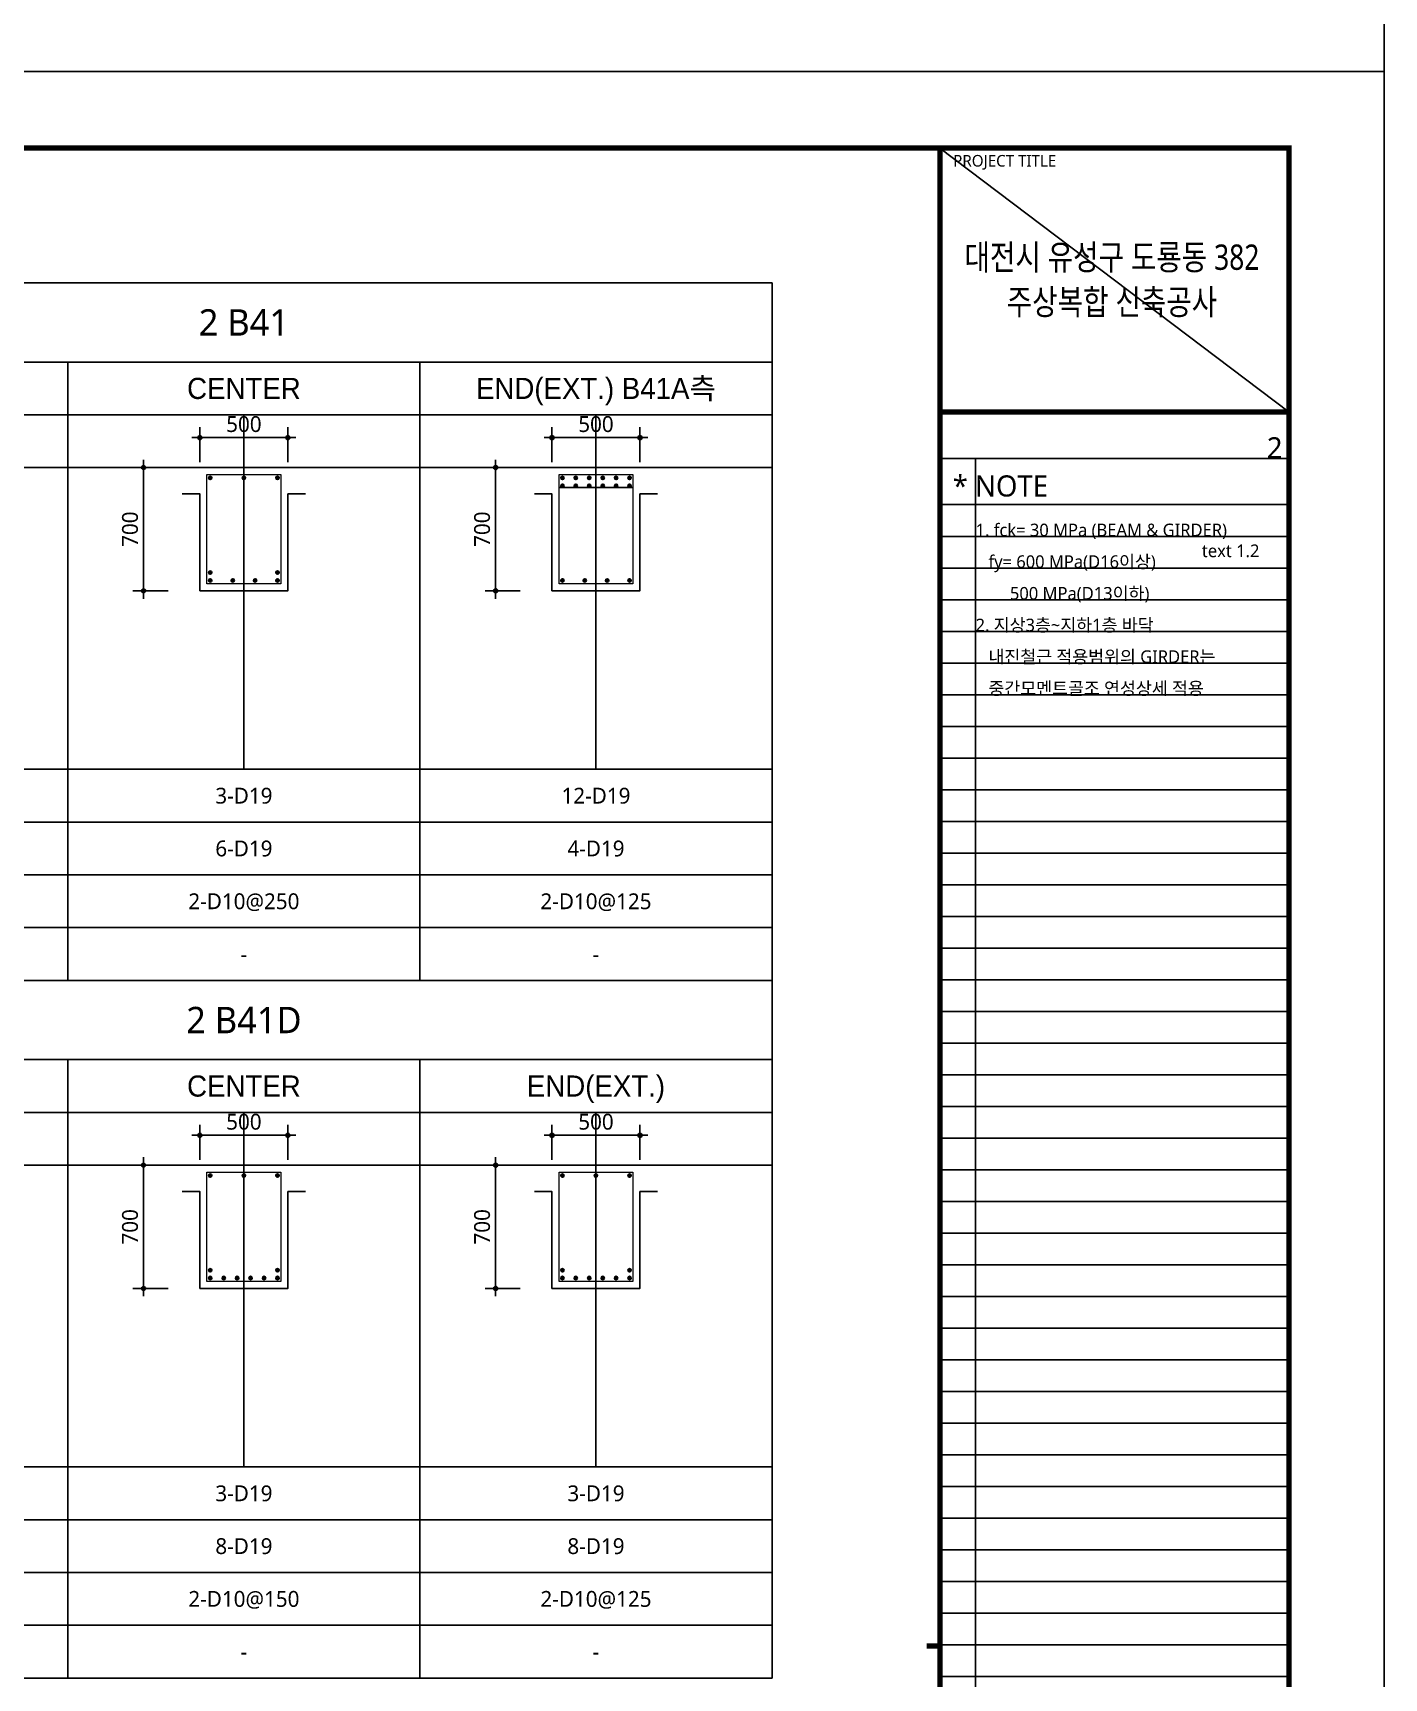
# Model space of a CAD drawing. Header units: millimetres. Extents: x 0 to 252030, y -124740 to 196020.
# Drawn here: x 67954 to 75630, y 133430 to 142780 of the extents above; entities that cross this region are included whole.
import ezdxf
from ezdxf.enums import TextEntityAlignment as Align

# ---------------------------------------------------------------- set-up
doc = ezdxf.new("R2010")
doc.units = ezdxf.units.MM
doc.header["$LTSCALE"] = 30
doc.layers.get('DEFPOINTS').update_dxf_attribs({"color": 142})
for name, color, linetype in [('0-SEC1', 3, 'Continuous'), ('CON', 2, 'Continuous'), ('DIM', 7, 'Continuous'), ('ETC', 7, 'Continuous'), ('S-철근', 3, 'Continuous'), ('SHEET', 7, 'Continuous'), ('TEX', 3, 'Continuous'), ('TXT', 3, 'Continuous'), ('XR-FORM_(도룡동)$0$AA-SHEET', 9, 'Continuous'), ('XR-FORM_(도룡동)$0$Sheet', 7, 'Continuous'), ('XR-FORM_(도룡동)$0$Sheet-text', 3, 'Continuous')]:
    doc.layers.add(name, color=color, linetype=linetype)
doc.layers.add('Stirrup', color=1, linetype='Continuous', lineweight=0)
doc.styles.get("Standard").update_dxf_attribs({"font": 'malgun.ttf'})
doc.styles.add('XR-FORM_(도룡동)$3$맑은고딕', font='malgun.ttf')
doc.styles.add('돋움', font='Dotum.ttf')
doc.styles.add('맑은 고딕', font='malgun.ttf')
doc.dimstyles.new('30NDIM', dxfattribs={"dimscale": 50, "dimtxt": 3, "dimasz": 1.5, "dimexe": 2, "dimexo": 6, "dimgap": 1, "dimtad": 1, "dimdec": 0, "dimrnd": 0.25, "dimzin": 0, "dimdsep": 46, "dimtxsty": 'Standard', "dimblk": 'Z_DOT', "dimcen": 5, "dimclrd": 256, "dimclre": 256, "dimclrt": 3, "dimadec": 0, "dimazin": 0, "dimtm": 1e-09, "dimtfac": 1, "dimtdec": 0, "dimtix": 1, "dimtmove": 2, "dimatfit": 1, "dimldrblk": 'Z_DOT', "dimfxl": 1, "dimtolj": 1, "dimtzin": 0, "dimarcsym": 0})

# ---------------------------------------------------------------- blocks, each defined once
blk = doc.blocks.new('XR-FORM_(도룡동)$0$S')
at = {"layer": 'DEFPOINTS'}
for p, q in [((75750, 52950), (82250, 52950)), ((75640, 52073), (82226, 52073)), ((76315, 52073), (76315, 20700)), ((82250, 51196), (75640, 51196)), ((82250, 50596), (75640, 50596)), ((82250, 49996), (75640, 49996)), ((82250, 49396), (75640, 49396)), ((82250, 48796), (75640, 48796)), ((82250, 48196), (75640, 48196)), ((82250, 47596), (75640, 47596)), ((82250, 46996), (75640, 46996)), ((82250, 46396), (75640, 46396)), ((82250, 45796), (75640, 45796)), ((82250, 45196), (75640, 45196)), ((82250, 44596), (75640, 44596)), ((82250, 43996), (75640, 43996)), ((82250, 43396), (75640, 43396)), ((82250, 42796), (75640, 42796)), ((82250, 42196), (75640, 42196)), ((82250, 41596), (75640, 41596)), ((82250, 40996), (75640, 40996)), ((82250, 40396), (75640, 40396)), ((82250, 39796), (75640, 39796)), ((82250, 39196), (75640, 39196)), ((82250, 38596), (75640, 38596)), ((82250, 37996), (75640, 37996)), ((82250, 37396), (75640, 37396)), ((82250, 36796), (75640, 36796)), ((82250, 36196), (75640, 36196)), ((82250, 35596), (75640, 35596)), ((82250, 34996), (75640, 34996)), ((82250, 34396), (75640, 34396)), ((82250, 33796), (75640, 33796)), ((82250, 33196), (75640, 33196)), ((82250, 32596), (75640, 32596)), ((82250, 31996), (75640, 31996)), ((82250, 31396), (75640, 31396)), ((82250, 30796), (75640, 30796)), ((82250, 30196), (75640, 30196)), ((82250, 29596), (75640, 29596)), ((82250, 28996), (75640, 28996))]:
    blk.add_line(p, q, dxfattribs=at)
at = {"layer": 'XR-FORM_(도룡동)$0$AA-SHEET', "const_width": 99.9}
blk.add_lwpolyline([(75750, 52950), (82250, 52950)], dxfattribs=at)
at = {"layer": 'XR-FORM_(도룡동)$0$Sheet', "const_width": 100}
blk.add_lwpolyline([(1850, 57950), (82250, 57950), (82250, 1200), (1850, 1200)], close=True, dxfattribs=at)
for points in [[(75640, 57950), (75640, 1200)], [(75640, 52950), (82250, 52950)]]:
    blk.add_lwpolyline(points, dxfattribs=at)
at = {"layer": 'XR-FORM_(도룡동)$0$Sheet', "linetype": 'Continuous', "const_width": 100}
blk.add_lwpolyline([(75640, 29575), (75390, 29575)], dxfattribs=at)
at = {"layer": 'DEFPOINTS', "style": 'XR-FORM_(도룡동)$3$맑은고딕'}
blk.add_text('2', height=400, dxfattribs=at).set_placement((82126, 52273), align=Align.MIDDLE_RIGHT)
blk.add_text('text 1.2', height=240, dxfattribs=at).set_placement((80599, 50202))
at = {"layer": 'XR-FORM_(도룡동)$0$Sheet', "style": 'XR-FORM_(도룡동)$3$맑은고딕'}
blk.add_text('PROJECT TITLE', height=220, dxfattribs=at).set_placement((75890, 57600))
at = {"layer": 'XR-FORM_(도룡동)$0$Sheet-text', "style": 'XR-FORM_(도룡동)$3$맑은고딕'}
blk.add_text('* NOTE', height=400, dxfattribs=at).set_placement((75881, 51550), align=Align.MIDDLE_LEFT)
blk = doc.blocks.new('XR-FORM_(도룡동)', base_point=(101.33, -56114.51))
at = {"layer": 'DEFPOINTS'}
blk.add_line((377.95, 289.75), (411, 264.75), dxfattribs=at)
blk.add_lwpolyline([(0, 0), (420, 0), (420, 297), (0, 297)], close=True, dxfattribs=at)
at = {"xscale": 0.005, "yscale": 0.005, "zscale": 0.005}
blk.add_blockref('XR-FORM_(도룡동)$0$S', (-0.25, 0), dxfattribs=at)
at = {"layer": 'XR-FORM_(도룡동)$0$Sheet-text', "style": 'XR-FORM_(도룡동)$3$맑은고딕', "width": 0.8}
for s, p in [('대전시 유성구 도룡동 382', (394.23, 279.42)), ('주상복합 신축공사', (394.23, 275.17))]:
    blk.add_text(s, height=2.4, dxfattribs=at).set_placement(p, align=Align.MIDDLE_CENTER)
blk = doc.blocks.new('NOTE-보일람표')
at = {"layer": 'TEX', "style": '맑은 고딕'}
for s, p in [('1. fck= 30 MPa (BEAM & GIRDER)', (0, -144)), ('   fy= 600 MPa(D16이상) ', (0, -324)), ('        500 MPa(D13이하)', (0, -504)), ('2. 지상3층~지하1층 바닥', (0, -684)), ('   내진철근 적용범위의 GIRDER는', (0, -864)), ('   중간모멘트골조 연성상세 적용', (0, -1044))]:
    blk.add_text(s, height=72, dxfattribs=at).set_placement(p, align=Align.MIDDLE_LEFT)
blk = doc.blocks.new('4등분')
at = {"layer": 'DEFPOINTS'}
for p, q in [((1000, 3214.5), (1000, 1200)), ((3000, 3214.5), (3000, 1200)), ((5000, 3214.5), (5000, 1200)), ((0, 2914.5), (6000, 2914.5))]:
    blk.add_line(p, q, dxfattribs=at)
at = {"layer": 'SHEET'}
blk.add_line((0, 3514.5), (6000, 3514.5), dxfattribs=at)
at = {"layer": 'SHEET', "color": 6}
for p, q in [((2000, 3514.5), (2000, 0)), ((4000, 3514.5), (4000, 0)), ((0, 3214.5), (6000, 3214.5)), ((0, 1200), (6000, 1200)), ((0, 900), (6000, 900)), ((0, 600), (6000, 600)), ((0, 300), (6000, 300))]:
    blk.add_line(p, q, dxfattribs=at)
at = {"layer": 'SHEET'}
blk.add_lwpolyline([(6000, 3964.5), (0, 3964.5), (0, 0), (6000, 0)], close=True, dxfattribs=at)
blk = doc.blocks.new('Z_DOT')
at = {"layer": 'DIM', "color": 0}
for p, q in [((-1, 0), (1, 0)), ((0, -1), (0, 1))]:
    blk.add_line(p, q, dxfattribs=at)
for radius in [0.25, 0.125]:
    blk.add_circle((0, 0), radius, dxfattribs=at)
blk = doc.blocks.new('*D296')
at = {"layer": 'DEFPOINTS', "color": 0, "transparency": 16777216}
for p in [(69403, 140479.7), (68903, 140159.5), (69403, 140159.5)]:
    blk.add_point(p, dxfattribs=at)
at = {"layer": 'DIM', "lineweight": -2, "transparency": 16777216}
for p, q in [((68903, 140339.5), (68903, 140539.7)), ((69403, 140339.5), (69403, 140539.7)), ((68948, 140479.7), (69358, 140479.7))]:
    blk.add_line(p, q, dxfattribs=at)
at = {"layer": 'DIM', "lineweight": -2, "transparency": 16777216, "xscale": 45, "yscale": 45, "zscale": 45, "rotation": 180}
blk.add_blockref('Z_DOT', (68903, 140479.7), dxfattribs=at)
at = {"layer": 'DIM', "lineweight": -2, "transparency": 16777216, "xscale": 45, "yscale": 45, "zscale": 45}
blk.add_blockref('Z_DOT', (69403, 140479.7), dxfattribs=at)
at = {"layer": 'DIM', "color": 3, "transparency": 16777216, "insert": (69153, 140556.1), "char_height": 90, "attachment_point": 5}
blk.add_mtext('\\A1;500', dxfattribs=at)
blk = doc.blocks.new('*D297')
at = {"layer": 'DEFPOINTS', "color": 0, "transparency": 16777216}
for p in [(68582.8, 140309.5), (68903, 140309.5), (68903, 139609.5)]:
    blk.add_point(p, dxfattribs=at)
at = {"layer": 'DIM', "lineweight": -2, "transparency": 16777216}
for p, q in [((68723, 140309.5), (68522.8, 140309.5)), ((68582.8, 139654.5), (68582.8, 140264.5)), ((68723, 139609.5), (68522.8, 139609.5))]:
    blk.add_line(p, q, dxfattribs=at)
at = {"layer": 'DIM', "lineweight": -2, "transparency": 16777216, "xscale": 45, "yscale": 45, "zscale": 45}
for p, rotation in [((68582.8, 140309.5), 90), ((68582.8, 139609.5), 270)]:
    blk.add_blockref('Z_DOT', p, dxfattribs=dict(at, rotation=rotation))
at = {"layer": 'DIM', "color": 3, "transparency": 16777216, "insert": (68506.4, 139959.5), "char_height": 90, "attachment_point": 5, "rotation": 90}
blk.add_mtext('\\A1;700', dxfattribs=at)
blk = doc.blocks.new('*D298')
at = {"layer": 'DEFPOINTS', "color": 0, "transparency": 16777216}
for p in [(71403, 140479.7), (70903, 140159.5), (71403, 140159.5)]:
    blk.add_point(p, dxfattribs=at)
at = {"layer": 'DIM', "lineweight": -2, "transparency": 16777216}
for p, q in [((70903, 140339.5), (70903, 140539.7)), ((71403, 140339.5), (71403, 140539.7)), ((70948, 140479.7), (71358, 140479.7))]:
    blk.add_line(p, q, dxfattribs=at)
at = {"layer": 'DIM', "lineweight": -2, "transparency": 16777216, "xscale": 45, "yscale": 45, "zscale": 45, "rotation": 180}
blk.add_blockref('Z_DOT', (70903, 140479.7), dxfattribs=at)
at = {"layer": 'DIM', "lineweight": -2, "transparency": 16777216, "xscale": 45, "yscale": 45, "zscale": 45}
blk.add_blockref('Z_DOT', (71403, 140479.7), dxfattribs=at)
at = {"layer": 'DIM', "color": 3, "transparency": 16777216, "insert": (71153, 140556.1), "char_height": 90, "attachment_point": 5}
blk.add_mtext('\\A1;500', dxfattribs=at)
blk = doc.blocks.new('*D299')
at = {"layer": 'DEFPOINTS', "color": 0, "transparency": 16777216}
for p in [(70582.8, 140309.5), (70903, 140309.5), (70903, 139609.5)]:
    blk.add_point(p, dxfattribs=at)
at = {"layer": 'DIM', "lineweight": -2, "transparency": 16777216}
for p, q in [((70723, 140309.5), (70522.8, 140309.5)), ((70582.8, 139654.5), (70582.8, 140264.5)), ((70723, 139609.5), (70522.8, 139609.5))]:
    blk.add_line(p, q, dxfattribs=at)
at = {"layer": 'DIM', "lineweight": -2, "transparency": 16777216, "xscale": 45, "yscale": 45, "zscale": 45}
for p, rotation in [((70582.8, 140309.5), 90), ((70582.8, 139609.5), 270)]:
    blk.add_blockref('Z_DOT', p, dxfattribs=dict(at, rotation=rotation))
at = {"layer": 'DIM', "color": 3, "transparency": 16777216, "insert": (70506.4, 139959.5), "char_height": 90, "attachment_point": 5, "rotation": 90}
blk.add_mtext('\\A1;700', dxfattribs=at)
blk = doc.blocks.new('*D1095')
at = {"layer": 'DEFPOINTS', "color": 0, "transparency": 16777216}
for p in [(69403, 136515.2), (68903, 136195), (69403, 136195)]:
    blk.add_point(p, dxfattribs=at)
at = {"layer": 'DIM', "lineweight": -2, "transparency": 16777216}
for p, q in [((68903, 136375), (68903, 136575.2)), ((68948, 136515.2), (69358, 136515.2)), ((69403, 136375), (69403, 136575.2))]:
    blk.add_line(p, q, dxfattribs=at)
at = {"layer": 'DIM', "lineweight": -2, "transparency": 16777216, "xscale": 45, "yscale": 45, "zscale": 45, "rotation": 180}
blk.add_blockref('Z_DOT', (68903, 136515.2), dxfattribs=at)
at = {"layer": 'DIM', "lineweight": -2, "transparency": 16777216, "xscale": 45, "yscale": 45, "zscale": 45}
blk.add_blockref('Z_DOT', (69403, 136515.2), dxfattribs=at)
at = {"layer": 'DIM', "color": 3, "transparency": 16777216, "insert": (69153, 136591.6), "char_height": 90, "attachment_point": 5}
blk.add_mtext('\\A1;500', dxfattribs=at)
blk = doc.blocks.new('*D1096')
at = {"layer": 'DEFPOINTS', "color": 0, "transparency": 16777216}
for p in [(68582.8, 136345), (68903, 136345), (68903, 135645)]:
    blk.add_point(p, dxfattribs=at)
at = {"layer": 'DIM', "lineweight": -2, "transparency": 16777216}
for p, q in [((68723, 136345), (68522.8, 136345)), ((68582.8, 135690), (68582.8, 136300)), ((68723, 135645), (68522.8, 135645))]:
    blk.add_line(p, q, dxfattribs=at)
at = {"layer": 'DIM', "lineweight": -2, "transparency": 16777216, "xscale": 45, "yscale": 45, "zscale": 45}
for p, rotation in [((68582.8, 136345), 90), ((68582.8, 135645), 270)]:
    blk.add_blockref('Z_DOT', p, dxfattribs=dict(at, rotation=rotation))
at = {"layer": 'DIM', "color": 3, "transparency": 16777216, "insert": (68506.4, 135995), "char_height": 90, "attachment_point": 5, "rotation": 90}
blk.add_mtext('\\A1;700', dxfattribs=at)
blk = doc.blocks.new('*D1097')
at = {"layer": 'DEFPOINTS', "color": 0, "transparency": 16777216}
for p in [(71403, 136515.2), (70903, 136195), (71403, 136195)]:
    blk.add_point(p, dxfattribs=at)
at = {"layer": 'DIM', "lineweight": -2, "transparency": 16777216}
for p, q in [((70903, 136375), (70903, 136575.2)), ((70948, 136515.2), (71358, 136515.2)), ((71403, 136375), (71403, 136575.2))]:
    blk.add_line(p, q, dxfattribs=at)
at = {"layer": 'DIM', "lineweight": -2, "transparency": 16777216, "xscale": 45, "yscale": 45, "zscale": 45, "rotation": 180}
blk.add_blockref('Z_DOT', (70903, 136515.2), dxfattribs=at)
at = {"layer": 'DIM', "lineweight": -2, "transparency": 16777216, "xscale": 45, "yscale": 45, "zscale": 45}
blk.add_blockref('Z_DOT', (71403, 136515.2), dxfattribs=at)
at = {"layer": 'DIM', "color": 3, "transparency": 16777216, "insert": (71153, 136591.6), "char_height": 90, "attachment_point": 5}
blk.add_mtext('\\A1;500', dxfattribs=at)
blk = doc.blocks.new('*D1098')
at = {"layer": 'DEFPOINTS', "color": 0, "transparency": 16777216}
for p in [(70582.8, 136345), (70903, 136345), (70903, 135645)]:
    blk.add_point(p, dxfattribs=at)
at = {"layer": 'DIM', "lineweight": -2, "transparency": 16777216}
for p, q in [((70723, 136345), (70522.8, 136345)), ((70582.8, 135690), (70582.8, 136300)), ((70723, 135645), (70522.8, 135645))]:
    blk.add_line(p, q, dxfattribs=at)
at = {"layer": 'DIM', "lineweight": -2, "transparency": 16777216, "xscale": 45, "yscale": 45, "zscale": 45}
for p, rotation in [((70582.8, 136345), 90), ((70582.8, 135645), 270)]:
    blk.add_blockref('Z_DOT', p, dxfattribs=dict(at, rotation=rotation))
at = {"layer": 'DIM', "color": 3, "transparency": 16777216, "insert": (70506.4, 135995), "char_height": 90, "attachment_point": 5, "rotation": 90}
blk.add_mtext('\\A1;700', dxfattribs=at)

msp = doc.modelspace()

# ---------------------------------------------------------------- hatches: boundary and pattern name
at = {"layer": 'S-철근'}
h = msp.add_hatch(color=256, dxfattribs=at)
edge = h.paths.add_edge_path()
edge.add_arc((68962.08013, 140250.41992), 9.55, 0, 180)
edge.add_arc((68962.08013, 140250.41992), 9.55, 180, 360)
h = msp.add_hatch(color=256, dxfattribs=at)
edge = h.paths.add_edge_path()
edge.add_arc((69153.00013, 140250.41992), 9.55, 0, 180)
edge.add_arc((69153.00013, 140250.41992), 9.55, 180, 360)
h = msp.add_hatch(color=256, dxfattribs=at)
edge = h.paths.add_edge_path()
edge.add_arc((69343.92013, 140250.41992), 9.55, 0, 180)
edge.add_arc((69343.92013, 140250.41992), 9.55, 180, 360)
h = msp.add_hatch(color=256, dxfattribs=at)
edge = h.paths.add_edge_path()
edge.add_arc((70962.08013, 140250.41992), 9.55, 0, 180)
edge.add_arc((70962.08013, 140250.41992), 9.55, 180, 360)
h = msp.add_hatch(color=256, dxfattribs=at)
edge = h.paths.add_edge_path()
edge.add_arc((71038.44813, 140250.41992), 9.55, 0, 180)
edge.add_arc((71038.44813, 140250.41992), 9.55, 180, 360)
h = msp.add_hatch(color=256, dxfattribs=at)
edge = h.paths.add_edge_path()
edge.add_arc((71114.81613, 140250.41992), 9.55, 0, 180)
edge.add_arc((71114.81613, 140250.41992), 9.55, 180, 360)
h = msp.add_hatch(color=256, dxfattribs=at)
edge = h.paths.add_edge_path()
edge.add_arc((71191.18413, 140250.41992), 9.55, 0, 180)
edge.add_arc((71191.18413, 140250.41992), 9.55, 180, 360)
h = msp.add_hatch(color=256, dxfattribs=at)
edge = h.paths.add_edge_path()
edge.add_arc((71267.55213, 140250.41992), 9.55, 0, 180)
edge.add_arc((71267.55213, 140250.41992), 9.55, 180, 360)
h = msp.add_hatch(color=256, dxfattribs=at)
edge = h.paths.add_edge_path()
edge.add_arc((71343.92013, 140250.41992), 9.55, 0, 180)
edge.add_arc((71343.92013, 140250.41992), 9.55, 180, 360)
h = msp.add_hatch(color=256, dxfattribs=at)
edge = h.paths.add_edge_path()
edge.add_arc((70962.08013, 140206.31992), 9.55, 0, 180)
edge.add_arc((70962.08013, 140206.31992), 9.55, 180, 360)
h = msp.add_hatch(color=256, dxfattribs=at)
edge = h.paths.add_edge_path()
edge.add_arc((71038.44813, 140206.31992), 9.55, 0, 180)
edge.add_arc((71038.44813, 140206.31992), 9.55, 180, 360)
h = msp.add_hatch(color=256, dxfattribs=at)
edge = h.paths.add_edge_path()
edge.add_arc((71114.81613, 140206.31992), 9.55, 0, 180)
edge.add_arc((71114.81613, 140206.31992), 9.55, 180, 360)
h = msp.add_hatch(color=256, dxfattribs=at)
edge = h.paths.add_edge_path()
edge.add_arc((71191.18413, 140206.31992), 9.55, 0, 180)
edge.add_arc((71191.18413, 140206.31992), 9.55, 180, 360)
h = msp.add_hatch(color=256, dxfattribs=at)
edge = h.paths.add_edge_path()
edge.add_arc((71267.55213, 140206.31992), 9.55, 0, 180)
edge.add_arc((71267.55213, 140206.31992), 9.55, 180, 360)
h = msp.add_hatch(color=256, dxfattribs=at)
edge = h.paths.add_edge_path()
edge.add_arc((71343.92013, 140206.31992), 9.55, 0, 180)
edge.add_arc((71343.92013, 140206.31992), 9.55, 180, 360)
h = msp.add_hatch(color=256, dxfattribs=at)
edge = h.paths.add_edge_path()
edge.add_arc((68962.08013, 139712.67992), 9.55, 0, 180)
edge.add_arc((68962.08013, 139712.67992), 9.55, 180, 360)
h = msp.add_hatch(color=256, dxfattribs=at)
edge = h.paths.add_edge_path()
edge.add_arc((68962.08013, 139668.57992), 9.55, 0, 180)
edge.add_arc((68962.08013, 139668.57992), 9.55, 180, 360)
h = msp.add_hatch(color=256, dxfattribs=at)
edge = h.paths.add_edge_path()
edge.add_arc((69089.36013, 139668.57992), 9.55, 0, 180)
edge.add_arc((69089.36013, 139668.57992), 9.55, 180, 360)
h = msp.add_hatch(color=256, dxfattribs=at)
edge = h.paths.add_edge_path()
edge.add_arc((69216.64013, 139668.57992), 9.55, 0, 180)
edge.add_arc((69216.64013, 139668.57992), 9.55, 180, 360)
h = msp.add_hatch(color=256, dxfattribs=at)
edge = h.paths.add_edge_path()
edge.add_arc((69343.92013, 139712.67992), 9.55, 0, 180)
edge.add_arc((69343.92013, 139712.67992), 9.55, 180, 360)
h = msp.add_hatch(color=256, dxfattribs=at)
edge = h.paths.add_edge_path()
edge.add_arc((69343.92013, 139668.57992), 9.55, 0, 180)
edge.add_arc((69343.92013, 139668.57992), 9.55, 180, 360)
h = msp.add_hatch(color=256, dxfattribs=at)
edge = h.paths.add_edge_path()
edge.add_arc((70962.08013, 139668.57992), 9.55, 0, 180)
edge.add_arc((70962.08013, 139668.57992), 9.55, 180, 360)
h = msp.add_hatch(color=256, dxfattribs=at)
edge = h.paths.add_edge_path()
edge.add_arc((71089.36013, 139668.57992), 9.55, 0, 180)
edge.add_arc((71089.36013, 139668.57992), 9.55, 180, 360)
h = msp.add_hatch(color=256, dxfattribs=at)
edge = h.paths.add_edge_path()
edge.add_arc((71216.64013, 139668.57992), 9.55, 0, 180)
edge.add_arc((71216.64013, 139668.57992), 9.55, 180, 360)
h = msp.add_hatch(color=256, dxfattribs=at)
edge = h.paths.add_edge_path()
edge.add_arc((71343.92013, 139668.57992), 9.55, 0, 180)
edge.add_arc((71343.92013, 139668.57992), 9.55, 180, 360)
h = msp.add_hatch(color=256, dxfattribs=at)
edge = h.paths.add_edge_path()
edge.add_arc((68962.08013, 136285.91992), 9.55, 0, 180)
edge.add_arc((68962.08013, 136285.91992), 9.55, 180, 360)
h = msp.add_hatch(color=256, dxfattribs=at)
edge = h.paths.add_edge_path()
edge.add_arc((69153.00013, 136285.91992), 9.55, 0, 180)
edge.add_arc((69153.00013, 136285.91992), 9.55, 180, 360)
h = msp.add_hatch(color=256, dxfattribs=at)
edge = h.paths.add_edge_path()
edge.add_arc((69343.92013, 136285.91992), 9.55, 0, 180)
edge.add_arc((69343.92013, 136285.91992), 9.55, 180, 360)
h = msp.add_hatch(color=256, dxfattribs=at)
edge = h.paths.add_edge_path()
edge.add_arc((70962.08013, 136285.91992), 9.55, 0, 180)
edge.add_arc((70962.08013, 136285.91992), 9.55, 180, 360)
h = msp.add_hatch(color=256, dxfattribs=at)
edge = h.paths.add_edge_path()
edge.add_arc((71153.00013, 136285.91992), 9.55, 0, 180)
edge.add_arc((71153.00013, 136285.91992), 9.55, 180, 360)
h = msp.add_hatch(color=256, dxfattribs=at)
edge = h.paths.add_edge_path()
edge.add_arc((71343.92013, 136285.91992), 9.55, 0, 180)
edge.add_arc((71343.92013, 136285.91992), 9.55, 180, 360)
h = msp.add_hatch(color=256, dxfattribs=at)
edge = h.paths.add_edge_path()
edge.add_arc((68962.08013, 135748.17992), 9.55, 0, 180)
edge.add_arc((68962.08013, 135748.17992), 9.55, 180, 360)
h = msp.add_hatch(color=256, dxfattribs=at)
edge = h.paths.add_edge_path()
edge.add_arc((69343.92013, 135748.17992), 9.55, 0, 180)
edge.add_arc((69343.92013, 135748.17992), 9.55, 180, 360)
h = msp.add_hatch(color=256, dxfattribs=at)
edge = h.paths.add_edge_path()
edge.add_arc((70962.08013, 135748.17992), 9.55, 0, 180)
edge.add_arc((70962.08013, 135748.17992), 9.55, 180, 360)
h = msp.add_hatch(color=256, dxfattribs=at)
edge = h.paths.add_edge_path()
edge.add_arc((71343.92013, 135748.17992), 9.55, 0, 180)
edge.add_arc((71343.92013, 135748.17992), 9.55, 180, 360)
h = msp.add_hatch(color=256, dxfattribs=at)
edge = h.paths.add_edge_path()
edge.add_arc((68962.08013, 135704.07992), 9.55, 0, 180)
edge.add_arc((68962.08013, 135704.07992), 9.55, 180, 360)
h = msp.add_hatch(color=256, dxfattribs=at)
edge = h.paths.add_edge_path()
edge.add_arc((69038.44813, 135704.07992), 9.55, 0, 180)
edge.add_arc((69038.44813, 135704.07992), 9.55, 180, 360)
h = msp.add_hatch(color=256, dxfattribs=at)
edge = h.paths.add_edge_path()
edge.add_arc((69114.81613, 135704.07992), 9.55, 0, 180)
edge.add_arc((69114.81613, 135704.07992), 9.55, 180, 360)
h = msp.add_hatch(color=256, dxfattribs=at)
edge = h.paths.add_edge_path()
edge.add_arc((69191.18413, 135704.07992), 9.55, 0, 180)
edge.add_arc((69191.18413, 135704.07992), 9.55, 180, 360)
h = msp.add_hatch(color=256, dxfattribs=at)
edge = h.paths.add_edge_path()
edge.add_arc((69267.55213, 135704.07992), 9.55, 0, 180)
edge.add_arc((69267.55213, 135704.07992), 9.55, 180, 360)
h = msp.add_hatch(color=256, dxfattribs=at)
edge = h.paths.add_edge_path()
edge.add_arc((69343.92013, 135704.07992), 9.55, 0, 180)
edge.add_arc((69343.92013, 135704.07992), 9.55, 180, 360)
h = msp.add_hatch(color=256, dxfattribs=at)
edge = h.paths.add_edge_path()
edge.add_arc((70962.08013, 135704.07992), 9.55, 0, 180)
edge.add_arc((70962.08013, 135704.07992), 9.55, 180, 360)
h = msp.add_hatch(color=256, dxfattribs=at)
edge = h.paths.add_edge_path()
edge.add_arc((71038.44813, 135704.07992), 9.55, 0, 180)
edge.add_arc((71038.44813, 135704.07992), 9.55, 180, 360)
h = msp.add_hatch(color=256, dxfattribs=at)
edge = h.paths.add_edge_path()
edge.add_arc((71114.81613, 135704.07992), 9.55, 0, 180)
edge.add_arc((71114.81613, 135704.07992), 9.55, 180, 360)
h = msp.add_hatch(color=256, dxfattribs=at)
edge = h.paths.add_edge_path()
edge.add_arc((71191.18413, 135704.07992), 9.55, 0, 180)
edge.add_arc((71191.18413, 135704.07992), 9.55, 180, 360)
h = msp.add_hatch(color=256, dxfattribs=at)
edge = h.paths.add_edge_path()
edge.add_arc((71267.55213, 135704.07992), 9.55, 0, 180)
edge.add_arc((71267.55213, 135704.07992), 9.55, 180, 360)
h = msp.add_hatch(color=256, dxfattribs=at)
edge = h.paths.add_edge_path()
edge.add_arc((71343.92013, 135704.07992), 9.55, 0, 180)
edge.add_arc((71343.92013, 135704.07992), 9.55, 180, 360)

# ---------------------------------------------------------------- linework, layer by layer
at = {"layer": 'CON', "color": 8}
for p, q in [((68803.00013, 140309.49992), (69503.00013, 140309.49992)), ((70803.00013, 140309.49992), (71503.00013, 140309.49992)), ((68803.00013, 136344.99992), (69503.00013, 136344.99992)), ((70803.00013, 136344.99992), (71503.00013, 136344.99992))]:
    msp.add_line(p, q, dxfattribs=at)
for points in [[(69503.00013, 140159.49992), (69403.00013, 140159.49992), (69403.00013, 139609.49992), (68903.00013, 139609.49992), (68903.00013, 140159.49992), (68803.00013, 140159.49992)], [(71503.00013, 140159.49992), (71403.00013, 140159.49992), (71403.00013, 139609.49992), (70903.00013, 139609.49992), (70903.00013, 140159.49992), (70803.00013, 140159.49992)], [(69503.00013, 136194.99992), (69403.00013, 136194.99992), (69403.00013, 135644.99992), (68903.00013, 135644.99992), (68903.00013, 136194.99992), (68803.00013, 136194.99992)], [(71503.00013, 136194.99992), (71403.00013, 136194.99992), (71403.00013, 135644.99992), (70903.00013, 135644.99992), (70903.00013, 136194.99992), (70803.00013, 136194.99992)]]:
    msp.add_lwpolyline(points, dxfattribs=at)
at = {"layer": 'ETC', "color": 8}
msp.add_line((70943.00013, 140196.76992), (71363.00013, 140196.76992), dxfattribs=at)
at = {"layer": 'S-철근'}
for centre in [(68962.08013, 140250.41992), (69153.00013, 140250.41992), (69343.92013, 140250.41992), (70962.08013, 140250.41992), (71038.44813, 140250.41992), (71114.81613, 140250.41992), (71191.18413, 140250.41992), (71267.55213, 140250.41992), (71343.92013, 140250.41992), (70962.08013, 140206.31992), (71038.44813, 140206.31992), (71114.81613, 140206.31992), (71191.18413, 140206.31992), (71267.55213, 140206.31992), (71343.92013, 140206.31992), (68962.08013, 139712.67992), (68962.08013, 139668.57992), (69089.36013, 139668.57992), (69216.64013, 139668.57992), (69343.92013, 139712.67992), (69343.92013, 139668.57992), (70962.08013, 139668.57992), (71089.36013, 139668.57992), (71216.64013, 139668.57992), (71343.92013, 139668.57992), (68962.08013, 136285.91992), (69153.00013, 136285.91992), (69343.92013, 136285.91992), (70962.08013, 136285.91992), (71153.00013, 136285.91992), (71343.92013, 136285.91992), (68962.08013, 135748.17992), (69343.92013, 135748.17992), (70962.08013, 135748.17992), (71343.92013, 135748.17992), (68962.08013, 135704.07992), (69038.44813, 135704.07992), (69114.81613, 135704.07992), (69191.18413, 135704.07992), (69267.55213, 135704.07992), (69343.92013, 135704.07992), (70962.08013, 135704.07992), (71038.44813, 135704.07992), (71114.81613, 135704.07992), (71191.18413, 135704.07992), (71267.55213, 135704.07992), (71343.92013, 135704.07992)]:
    msp.add_circle(centre, 9.55, dxfattribs=at)
at = {"layer": 'Stirrup', "color": 3}
for points in [[(68943.00013, 139649.49992), (68943.00013, 140269.49992), (69363.00013, 140269.49992), (69363.00013, 139649.49992), (68943.00013, 139649.49992)], [(70943.00013, 139649.49992), (70943.00013, 140269.49992), (71363.00013, 140269.49992), (71363.00013, 139649.49992), (70943.00013, 139649.49992)], [(68943.00013, 135684.99992), (68943.00013, 136304.99992), (69363.00013, 136304.99992), (69363.00013, 135684.99992), (68943.00013, 135684.99992)], [(70943.00013, 135684.99992), (70943.00013, 136304.99992), (71363.00013, 136304.99992), (71363.00013, 135684.99992), (70943.00013, 135684.99992)]]:
    msp.add_lwpolyline(points, dxfattribs=at)

# ---------------------------------------------------------------- block references
for p in [(66153.00013, 137394.99992), (66153.00013, 133430.49992)]:
    msp.add_blockref('4등분', p)
at = {"layer": '0-SEC1', "xscale": 60, "yscale": 60, "zscale": 60}
for p in [(56510.02429, -3224310.57868), (56510.02429, -3242130.57868)]:
    msp.add_blockref('XR-FORM_(도룡동)', p, dxfattribs=at)
at = {"layer": 'S-철근'}
msp.add_blockref('NOTE-보일람표', (73309.3931, 140098.91905), dxfattribs=at)

# ---------------------------------------------------------------- texts
at = {"layer": 'TXT', "color": 2, "style": '맑은 고딕'}
for s, p in [('2 B41', (69153.00013, 141134.49992)), ('2 B41D', (69153.00013, 137169.99992))]:
    msp.add_text(s, height=150, dxfattribs=at).set_placement(p, align=Align.MIDDLE_CENTER)
at = {"layer": 'TXT'}
for s, height, style, p in [('CENTER', 120, '돋움', (69153.00013, 140759.49992)), ('END(EXT.) B41A측', 120, '돋움', (71153.00013, 140759.49992)), ('3-D19', 90, '맑은 고딕', (69153.00013, 138444.99992)), ('12-D19', 90, '맑은 고딕', (71153.00013, 138444.99992)), ('6-D19', 90, '맑은 고딕', (69153.00013, 138144.99992)), ('4-D19', 90, '맑은 고딕', (71153.00013, 138144.99992)), ('2-D10@250', 90, '맑은 고딕', (69153.00013, 137844.99992)), ('2-D10@125', 90, '맑은 고딕', (71153.00013, 137844.99992)), ('-', 90, '맑은 고딕', (69153.00013, 137544.99992)), ('-', 90, '맑은 고딕', (71153.00013, 137544.99992)), ('CENTER', 120, '돋움', (69153.00013, 136794.99992)), ('END(EXT.)', 120, '돋움', (71153.00013, 136794.99992)), ('3-D19', 90, '맑은 고딕', (69153.00013, 134480.49992)), ('3-D19', 90, '맑은 고딕', (71153.00013, 134480.49992)), ('8-D19', 90, '맑은 고딕', (69153.00013, 134180.49992)), ('8-D19', 90, '맑은 고딕', (71153.00013, 134180.49992)), ('2-D10@150', 90, '맑은 고딕', (69153.00013, 133880.49992)), ('2-D10@125', 90, '맑은 고딕', (71153.00013, 133880.49992)), ('-', 90, '맑은 고딕', (69153.00013, 133580.49992)), ('-', 90, '맑은 고딕', (71153.00013, 133580.49992))]:
    msp.add_text(s, height=height, dxfattribs=dict(at, style=style)).set_placement(p, align=Align.MIDDLE_CENTER)

# ---------------------------------------------------------------- dimensions: what is measured, and where the dimension line sits
at = {"layer": 'DIM'}
for base, p1, p2, picture, middle in [((69403.00013, 140479.65148), (68903.00013, 140159.49992), (69403.00013, 140159.49992), '*D296', (69153.00013, 140556.14945)), ((71403.00013, 140479.65148), (70903.00013, 140159.49992), (71403.00013, 140159.49992), '*D298', (71153.00013, 140556.14945)), ((69403.00013, 136515.15148), (68903.00013, 136194.99992), (69403.00013, 136194.99992), '*D1095', (69153.00013, 136591.64945)), ((71403.00013, 136515.15148), (70903.00013, 136194.99992), (71403.00013, 136194.99992), '*D1097', (71153.00013, 136591.64945))]:
    dim = msp.add_linear_dim(base=base, p1=p1, p2=p2, dimstyle='30NDIM', override={"dimscale": 30, "dimtxsty": 'Standard'}, dxfattribs=at)
    dim.commit()
    dim.dimension.update_dxf_attribs({"geometry": picture, "text_midpoint": middle})
for base, p1, p2, picture, middle in [((68582.84857, 140309.49992), (68903.00013, 139609.49992), (68903.00013, 140309.49992), '*D297', (68506.3506, 139959.49992)), ((70582.84857, 140309.49992), (70903.00013, 139609.49992), (70903.00013, 140309.49992), '*D299', (70506.3506, 139959.49992)), ((68582.84857, 136344.99992), (68903.00013, 135644.99992), (68903.00013, 136344.99992), '*D1096', (68506.3506, 135994.99992)), ((70582.84857, 136344.99992), (70903.00013, 135644.99992), (70903.00013, 136344.99992), '*D1098', (70506.3506, 135994.99992))]:
    dim = msp.add_linear_dim(base=base, p1=p1, p2=p2, angle=90, dimstyle='30NDIM', override={"dimscale": 30, "dimtxsty": 'Standard'}, dxfattribs=at)
    dim.commit()
    dim.dimension.update_dxf_attribs({"geometry": picture, "text_midpoint": middle})

doc.saveas('drawing.dxf')
